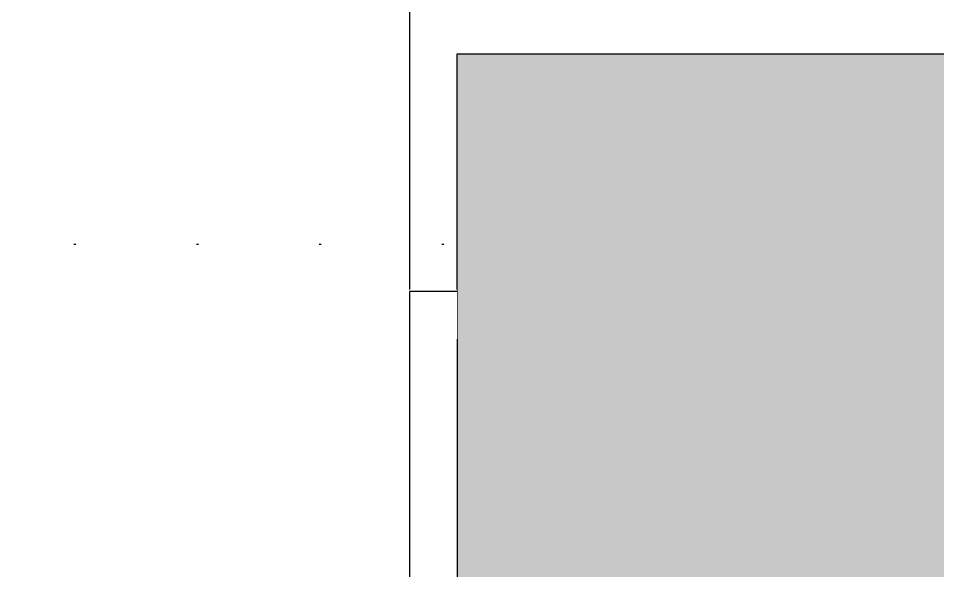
# Model space of a CAD drawing. Header units: inches. Extents: x 21 to 32698, y 13 to 3712.
# Drawn here: x 17963.64 to 18011.99, y 989.91 to 1018.95 of the extents above; entities that cross this region are included whole.
import ezdxf

# ---------------------------------------------------------------- set-up
doc = ezdxf.new("R2010")
doc.units = ezdxf.units.IN
doc.header["$MEASUREMENT"] = 0
doc.set_wipeout_variables(frame=1)
doc.linetypes.add('DOT', pattern=[6.35, 0, -6.35])
for name, color, linetype, lineweight in [('Z_MİM_-KM-BEAM-RAY', 8, 'DOT', 25), ('Z_MİM_-KM-GLAZ', 8, 'Continuous', 25), ('Z_MİM_-KM-PATTERN-STRC', 8, 'Continuous', 25), ('Z_MİM_-KM-STRC-CONCRETE', 8, 'Continuous', 25), ('Z_MİM_-KM-WALL', 8, 'Continuous', 25), ('Z_MİM_-KM-WALL-PLASTER', 8, 'Continuous', 25)]:
    doc.layers.add(name, color=color, linetype=linetype, lineweight=lineweight)

# ---------------------------------------------------------------- blocks, each defined once
blk = doc.blocks.new('-KM_Kiriş İzi-2K')
at = {"layer": 'Z_MİM_-KM-BEAM-RAY'}
blk.add_line((2035, 25), (2654.998, 25), dxfattribs=at)
blk = doc.blocks.new('-KM_Kolon-2K')
at = {"layer": 'Z_MİM_-KM-PATTERN-STRC'}
blk.add_hatch(color=256, dxfattribs=at).paths.add_polyline_path([(2654.998, 35), (2749.999, 35), (2749.999, 0), (2654.998, 0)], flags=0)
at = {"layer": 'Z_MİM_-KM-STRC-CONCRETE'}
blk.add_lwpolyline([(2654.998, 35), (2749.999, 35), (2749.999, 0), (2654.998, 0)], close=True, dxfattribs=at)
blk = doc.blocks.new('-KM-AL1 150_900')
blk.add_wipeout([(151.488, -34.02), (151.726, -15.48), (149.45, -15.45), (149.45, 7.15), (9.45, 7.15), (9.45, -15.45), (7.398, -15.45), (7.567, -34.061)])
at = {"layer": 'Z_MİM_-KM-WALL'}
blk.add_line((149.45, 4.55), (149.45, -17.85), dxfattribs=at)
at = {"layer": 'Z_MİM_-KM-WALL-PLASTER'}
blk.add_lwpolyline([(149.45, 7.05), (146.95, 7.05), (146.95, -17.85)], dxfattribs=at)

msp = doc.modelspace()

# ---------------------------------------------------------------- linework, layer by layer
at = {"layer": 'Z_MİM_-KM-WALL'}
msp.add_lwpolyline([(17986.714, 1002.083), (17366.713, 1002.083)], dxfattribs=at)
at = {"layer": 'Z_MİM_-KM-WALL-PLASTER'}
msp.add_lwpolyline([(18064.213, 1634.583), (18064.213, 1019.583), (17984.212, 1019.583), (17984.214, 1004.583), (17764.213, 1004.583), (17764.213, 1644.583), (17994.213, 1644.583), (17994.213, 1634.583)], close=True, dxfattribs=at)

# ---------------------------------------------------------------- block references
at = {"layer": 'Z_MİM_-KM-BEAM-RAY'}
msp.add_blockref('-KM_Kiriş İzi-2K', (15331.714, 982.083), dxfattribs=at)
at = {"layer": 'Z_MİM_-KM-STRC-CONCRETE'}
msp.add_blockref('-KM_Kolon-2K', (15331.714, 982.083), dxfattribs=at)

# ---------------------------------------------------------------- next in the draw order: block references
at = {"layer": 'Z_MİM_-KM-GLAZ'}
msp.add_blockref('-KM-AL1 150_900', (17837.264, 997.533), dxfattribs=at)

doc.saveas('drawing.dxf')
